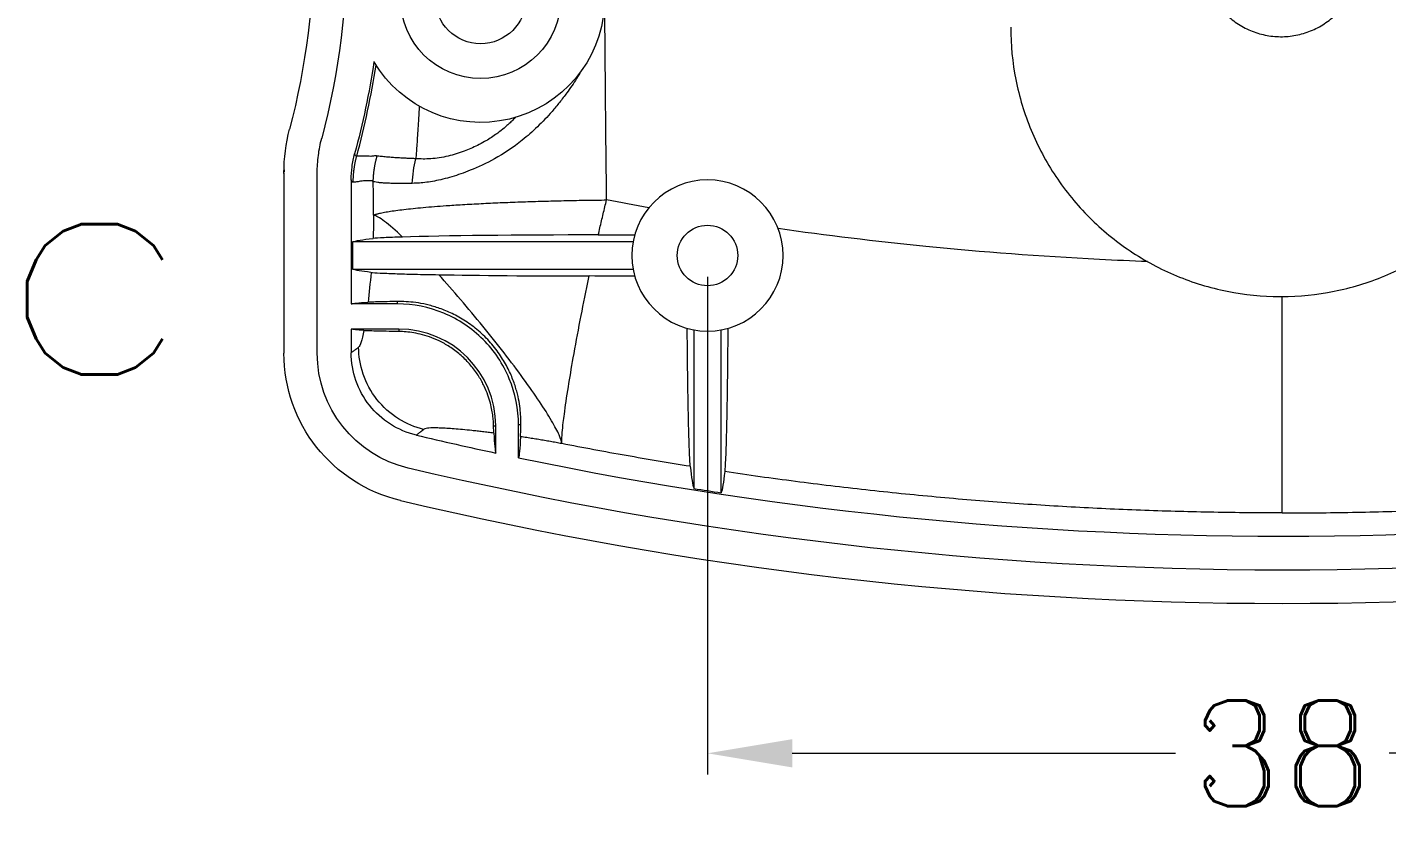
# Model space of a CAD drawing. Header units: millimetres. Extents: x -2408 to -1447, y -915 to -594.
# Drawn here: x -2008.98 to -1964.03, y -872.08 to -845.78 of the extents above; entities that cross this region are included whole.
import ezdxf

# ---------------------------------------------------------------- set-up
doc = ezdxf.new("R2010")
doc.units = ezdxf.units.MM
doc.layers.get('0').update_dxf_attribs({"linetype": 'CONTINUOUS'})
doc.layers.get('Defpoints').update_dxf_attribs({"linetype": 'CONTINUOUS'})
doc.layers.add('4', color=7, linetype='CONTINUOUS', true_color=0xffffff)
doc.styles.add('chinesef', font='simplex.shx', dxfattribs={"bigfont": 'bigfont'})
doc.styles.add('ROMANC', font='romanc.shx', dxfattribs={"bigfont": 'gbcbig.shx'})
doc.dimstyles.new('YanXiu', dxfattribs={"dimtxt": 2.5, "dimasz": 2.2, "dimexe": 0.66, "dimexo": 0.66, "dimgap": 0.66, "dimtad": 0, "dimdsep": 46, "dimtxsty": 'ROMANC', "dimcen": 0, "dimclrd": 256, "dimclre": 131, "dimclrt": 42, "dimazin": 2, "dimtfac": 1, "dimtofl": 0, "dimtmove": 0, "dimatfit": 3, "dimfxl": 0, "dimlwd": 5, "dimlwe": 5, "dimarcsym": 0})

# ---------------------------------------------------------------- blocks, each defined once
blk = doc.blocks.new('*D20')
at = {"color": 131, "lineweight": 5}
for p, q in [((1423.774, 512.97), (1423.774, 496.516)), ((1461.774, 512.97), (1461.774, 496.516))]:
    blk.add_line(p, q, dxfattribs=at)
at = {"lineweight": 5}
for p, q in [((1426.574, 497.215), (1439.241, 497.215)), ((1458.974, 497.215), (1446.307, 497.215))]:
    blk.add_line(p, q, dxfattribs=at)
for points in [[(1426.574, 497.682), (1426.574, 496.749), (1423.774, 497.215)], [(1458.974, 497.682), (1458.974, 496.749), (1461.774, 497.215)]]:
    blk.add_solid(points)
at = {"layer": 'Defpoints', "color": 0}
for p in [(1423.774, 513.67), (1461.774, 513.67), (1461.774, 497.215)]:
    blk.add_point(p, dxfattribs=at)
at = {"color": 42, "insert": (1442.774, 497.215), "char_height": 3.5, "attachment_point": 5, "style": 'ROMANC'}
blk.add_mtext('38', dxfattribs=at)

msp = doc.modelspace()

# ---------------------------------------------------------------- linework, layer by layer
at = {"layer": '4', "color": 7, "linetype": 'Continuous', "lineweight": 5}
for p, q in [((-2000.49, -850.602, 35), (-2000.49, -856.562, 35)), ((-1999.39, -856.562, 35), (-1999.39, -850.602, 35)), ((-1998.268, -850.834, 35), (-1998.268, -854.934, 35)), ((-1988.949, -852.882, 35), (-1998.224, -852.882, 35)), ((-1998.224, -852.882, 35), (-1998.224, -853.782, 35)), ((-1998.224, -853.782, 35), (-1988.949, -853.782, 35)), ((-1967.567, -854.685, 35), (-1967.512, -854.685, 35)), ((-1996.737, -854.934, 35), (-1998.268, -854.934, 35)), ((-1996.737, -854.934, 35), (-1996.737, -854.852, 35)), ((-1996.69, -855.765, 35), (-1998.268, -855.765, 35)), ((-1998.268, -855.765, 35), (-1998.268, -856.546, 35)), ((-1996.69, -855.765, 35), (-1996.69, -855.844, 35)), ((-1986.94, -855.791, 35), (-1986.94, -861.034, 35)), ((-1986.04, -861.174, 35), (-1986.04, -855.791, 35)), ((-1993.561, -858.965, 35), (-1993.49, -858.965, 35)), ((-1993.49, -859.861, 35), (-1993.49, -858.965, 35)), ((-1992.659, -858.934, 35), (-1992.737, -858.934, 35)), ((-1992.737, -860.019, 35), (-1992.737, -858.934, 35))]:
    msp.add_line(p, q, dxfattribs=at)
at = {"layer": '4', "color": 7, "linetype": 'Continuous', "lineweight": 5, "extrusion": (0, 0, -1)}
msp.add_circle((1986.49, -853.332, -35), 2.5, dxfattribs=at)
at = {"layer": '4', "color": 7, "linetype": 'Continuous', "lineweight": 5}
msp.add_circle((-1986.49, -853.332, 35), 1, dxfattribs=at)
at = {"layer": '4', "color": 7, "linetype": 'Continuous', "lineweight": 5, "extrusion": (0, 0, -1)}
for centre, radius, start, end in [((2024.929, -842.77, -35), 25.439, 165.4525, 194.5475), ((2024.929, -842.77, -35), 26.542, 165.4057, 194.5943), ((1993.99, -844.832, -35), 4.1, 38.3071, 329.3205), ((1993.99, -844.832, -35), 2.65, 180, 0), ((1993.99, -844.832, -35), 1.5, 180, 0), ((2024.929, -842.77, -35), 27.726, 188.6176, 195.0511), ((1995.49, -856.562, -35), 5, 283.3214, 0), ((1995.49, -856.562, -35), 3.9, 283.3214, 360), ((1967.49, -738.311, -35), 125.421, 256.6786, 283.3214)]:
    msp.add_arc(centre, radius, start, end, dxfattribs=at)
at = {"layer": '4', "color": 7, "linetype": 'Continuous', "lineweight": 5}
for centre, radius, start, end in [((-1996.69, -858.965, 35), 3.2, 0, 90), ((-1967.49, -738.311, 35), 124.299, 256.68631, 257.92614), ((-1967.49, -738.311, 35), 124.299, 258.28055, 283.31369), ((-1967.49, -738.311, 35), 124.255, 260.99428, 261.41422), ((-1967.49, -738.311, 35), 126.521, 256.6786, 283.3214)]:
    msp.add_arc(centre, radius, start, end, dxfattribs=at)
at = {"layer": '4', "color": 7, "linetype": 'Continuous', "lineweight": 5, "extrusion": (0, 0, -1)}
for centre, ratio, start_param, end_param in [((-1938.823, -852.931, 35), 0.017455, 0.047103, 0.158446), ((-1938.823, -853.733, 35), 0.017455, 6.132373, 6.236083), ((-1938.823, -854.948, 35), 0.008727, 0.026909, 0.139169), ((-1938.823, -855.752, 35), 0.008727, 6.162181, 6.256276)]:
    msp.add_ellipse(centre, major_axis=(-59.467, 0), ratio=ratio, start_param=start_param, end_param=end_param, dxfattribs=at)
at = {"layer": '4', "color": 7, "linetype": 'Continuous', "lineweight": 5}
for centre, major_axis, start_param, end_param in [((-1989.826, -852.787, 35), (7.76, 0), 1.606158, 2.623915), ((-1989.826, -853.877, 35), (-7.569, 0), 0.747993, 1.495297)]:
    msp.add_ellipse(centre, major_axis=major_axis, ratio=0.017452, start_param=start_param, end_param=end_param, dxfattribs=at)
for points, knots in [([(-1966.016, -841.386, 35), (-1965.876, -841.486, 35), (-1965.749, -841.598, 35), (-1965.517, -841.845, 35), (-1965.412, -841.982, 35), (-1965.232, -842.271, 35), (-1965.157, -842.423, 35), (-1965.037, -842.74, 35), (-1964.993, -842.908, 35), (-1964.937, -843.242, 35), (-1964.926, -843.411, 35), (-1964.937, -843.753, 35), (-1964.959, -843.923, 35), (-1965.036, -844.253, 35), (-1965.091, -844.415, 35), (-1965.232, -844.727, 35), (-1965.316, -844.873, 35), (-1965.513, -845.149, 35), (-1965.627, -845.279, 35), (-1965.875, -845.512, 35), (-1966.01, -845.615, 35), (-1966.298, -845.795, 35), (-1966.453, -845.872, 35), (-1966.77, -845.991, 35), (-1966.934, -846.036, 35), (-1967.272, -846.092, 35), (-1967.442, -846.103, 35), (-1967.781, -846.092, 35), (-1967.952, -846.07, 35), (-1968.284, -845.993, 35), (-1968.444, -845.939, 35), (-1968.754, -845.799, 35), (-1968.904, -845.713, 35), (-1969.18, -845.516, 35), (-1969.308, -845.404, 35), (-1969.542, -845.155, 35), (-1969.646, -845.019, 35), (-1969.915, -844.588, 35), (-1970.039, -844.261, 35), (-1970.122, -843.76, 35), (-1970.134, -843.587, 35), (-1970.123, -843.247, 35), (-1970.101, -843.079, 35), (-1970.025, -842.747, 35), (-1969.969, -842.584, 35), (-1969.83, -842.275, 35), (-1969.745, -842.128, 35), (-1969.546, -841.849, 35), (-1969.434, -841.72, 35), (-1969.187, -841.488, 35), (-1969.05, -841.383, 35), (-1968.761, -841.202, 35), (-1968.609, -841.127, 35), (-1968.291, -841.007, 35), (-1968.124, -840.962, 35), (-1967.789, -840.906, 35), (-1967.62, -840.895, 35), (-1967.279, -840.906, 35), (-1967.108, -840.928, 35), (-1966.613, -841.043, 35), (-1966.295, -841.185, 35), (-1966.016, -841.386, 35)], [0, 0, 0, 0, 0.03125, 0.03125, 0.0625, 0.0625, 0.09375, 0.09375, 0.125, 0.125, 0.15625, 0.15625, 0.1875, 0.1875, 0.21875, 0.21875, 0.25, 0.25, 0.28125, 0.28125, 0.3125, 0.3125, 0.34375, 0.34375, 0.375, 0.375, 0.40625, 0.40625, 0.4375, 0.4375, 0.46875, 0.46875, 0.5, 0.5, 0.53125, 0.53125, 0.5625, 0.5625, 0.625, 0.625, 0.65625, 0.65625, 0.6875, 0.6875, 0.71875, 0.71875, 0.75, 0.75, 0.78125, 0.78125, 0.8125, 0.8125, 0.84375, 0.84375, 0.875, 0.875, 0.90625, 0.90625, 0.9375, 0.9375, 1, 1, 1, 1]), ([(-1989.825, -851.495, 35), (-1989.83, -850.988, 35), (-1989.842, -849.974, 35), (-1989.858, -848.38, 35), (-1989.871, -846.857, 35), (-1989.88, -845.841, 35), (-1989.884, -845.406, 35)], [0, 0, 0, 0, 0.249809, 0.499735, 0.785718, 1, 1, 1, 1]), ([(-1976.467, -845.785, 35), (-1976.467, -846.372, 35), (-1976.41, -846.95, 35), (-1976.24, -847.802, 35), (-1976.17, -848.083, 35), (-1976.001, -848.642, 35), (-1975.902, -848.919, 35), (-1975.568, -849.727, 35), (-1975.295, -850.238, 35), (-1974.65, -851.205, 35), (-1974.275, -851.663, 35), (-1973.455, -852.484, 35), (-1973.008, -852.852, 35), (-1972.279, -853.341, 35), (-1972.026, -853.493, 35), (-1971.513, -853.768, 35), (-1970.988, -854.016, 35), (-1970.442, -854.213, 35), (-1969.885, -854.382, 35), (-1969.6, -854.454, 35), (-1968.737, -854.627, 35), (-1968.155, -854.685, 35), (-1967.567, -854.685, 35)], [0, 0, 0, 0, 0.125, 0.125, 0.1875, 0.1875, 0.25, 0.25, 0.375, 0.375, 0.5, 0.5, 0.625, 0.625, 0.6875, 0.6875, 0.75, 0.8125, 0.8125, 0.875, 0.875, 1, 1, 1, 1]), ([(-1967.512, -854.685, 35), (-1966.924, -854.685, 35), (-1966.346, -854.627, 35), (-1965.493, -854.457, 35), (-1965.211, -854.387, 35), (-1964.651, -854.217, 35), (-1964.373, -854.118, 35), (-1963.565, -853.783, 35), (-1963.054, -853.509, 35), (-1962.087, -852.864, 35), (-1961.629, -852.488, 35), (-1960.809, -851.667, 35), (-1960.44, -851.22, 35), (-1959.953, -850.491, 35), (-1959.801, -850.238, 35), (-1959.527, -849.725, 35), (-1959.279, -849.201, 35), (-1959.083, -848.656, 35), (-1958.914, -848.099, 35), (-1958.842, -847.814, 35), (-1958.67, -846.953, 35), (-1958.612, -846.372, 35), (-1958.612, -845.785, 35)], [0, 0, 0, 0, 0.125, 0.125, 0.1875, 0.1875, 0.25, 0.25, 0.375, 0.375, 0.5, 0.5, 0.625, 0.625, 0.6875, 0.6875, 0.75, 0.8125, 0.8125, 0.875, 0.875, 1, 1, 1, 1]), ([(-1990.673, -847.242, 35), (-1990.721, -847.323, 35), (-1990.818, -847.485, 35), (-1990.975, -847.723, 35), (-1991.16, -847.986, 35), (-1991.377, -848.27, 35), (-1991.695, -848.652, 35), (-1992.1, -849.08, 35), (-1992.727, -849.635, 35), (-1993.485, -850.14, 35), (-1994.283, -850.51, 35), (-1994.95, -850.743, 35), (-1995.425, -850.858, 35), (-1995.774, -850.914, 35), (-1996.02, -850.94, 35), (-1996.172, -850.944, 35), (-1996.248, -850.947, 35)], [0, 0, 0, 0, 0.035466, 0.071147, 0.107097, 0.156652, 0.205509, 0.294776, 0.379999, 0.527339, 0.652935, 0.752868, 0.85374, 0.901725, 0.950472, 1, 1, 1, 1]), ([(-1996.017, -848.396, 35), (-1996.025, -848.526, 35), (-1996.039, -848.775, 35), (-1996.061, -849.125, 35), (-1996.081, -849.434, 35), (-1996.099, -849.703, 35), (-1996.115, -849.931, 35), (-1996.125, -850.07, 35), (-1996.129, -850.133, 35)], [0, 0, 0, 0, 0.222557, 0.42292, 0.600946, 0.756524, 0.889568, 1, 1, 1, 1]), ([(-1992.839, -848.767, 35), (-1992.879, -848.808, 35), (-1992.955, -848.885, 35), (-1993.066, -848.99, 35), (-1993.196, -849.106, 35), (-1993.336, -849.221, 35), (-1993.565, -849.39, 35), (-1993.813, -849.547, 35), (-1994.161, -849.73, 35), (-1994.57, -849.903, 35), (-1994.994, -850.034, 35), (-1995.358, -850.106, 35), (-1995.635, -850.137, 35), (-1995.894, -850.147, 35), (-1996.051, -850.137, 35), (-1996.129, -850.133, 35)], [0, 0, 0, 0, 0.038276, 0.072533, 0.102852, 0.15649, 0.197345, 0.300728, 0.365514, 0.488033, 0.642613, 0.733357, 0.823027, 0.911888, 1, 1, 1, 1]), ([(-1999.39, -850.602, 35), (-1999.39, -850.409, 35), (-1999.365, -850.024, 35), (-1999.292, -849.644, 35), (-1999.243, -849.458, 35)], [0, 0, 0, 0, 0.499683, 1, 1, 1, 1]), ([(-1997.411, -850.045, 35), (-1997.426, -850.043, 35), (-1997.458, -850.038, 35), (-1997.506, -850.041, 35), (-1997.563, -850.051, 35), (-1997.634, -850.055, 35), (-1997.718, -850.051, 35), (-1997.812, -850.048, 35), (-1997.909, -850.052, 35), (-1997.988, -850.051, 35), (-1998.047, -850.05, 35), (-1998.073, -850.049, 35), (-1998.086, -850.049, 35)], [0, 0, 0, 0, 0.038467, 0.085363, 0.139735, 0.217789, 0.326823, 0.444419, 0.599838, 0.778089, 0.895146, 1, 1, 1, 1]), ([(-1996.129, -850.133, 35), (-1996.174, -850.131, 35), (-1996.264, -850.127, 35), (-1996.39, -850.121, 35), (-1996.511, -850.116, 35), (-1996.659, -850.109, 35), (-1996.824, -850.099, 35), (-1996.978, -850.087, 35), (-1997.098, -850.077, 35), (-1997.193, -850.067, 35), (-1997.277, -850.057, 35), (-1997.352, -850.053, 35), (-1997.392, -850.048, 35), (-1997.411, -850.045, 35)], [0, 0, 0, 0, 0.07125, 0.142315, 0.213205, 0.283936, 0.418769, 0.548015, 0.638282, 0.728427, 0.818873, 0.910418, 1, 1, 1, 1]), ([(-1997.539, -850.885, 35), (-1997.547, -850.88, 35), (-1997.564, -850.868, 35), (-1997.59, -850.861, 35), (-1997.62, -850.86, 35), (-1997.667, -850.863, 35), (-1997.735, -850.868, 35), (-1997.822, -850.865, 35), (-1997.916, -850.87, 35), (-1998.024, -850.889, 35), (-1998.125, -850.905, 35), (-1998.176, -850.91, 35), (-1998.2, -850.912, 35)], [0, 0, 0, 0, 0.025063, 0.052811, 0.080906, 0.121379, 0.207676, 0.313231, 0.439544, 0.5891, 0.811197, 1, 1, 1, 1]), ([(-1996.248, -850.947, 35), (-1996.295, -850.947, 35), (-1996.384, -850.948, 35), (-1996.501, -850.948, 35), (-1996.601, -850.949, 35), (-1996.683, -850.949, 35), (-1996.807, -850.949, 35), (-1996.961, -850.947, 35), (-1997.13, -850.942, 35), (-1997.272, -850.932, 35), (-1997.389, -850.918, 35), (-1997.479, -850.903, 35), (-1997.521, -850.89, 35), (-1997.539, -850.885, 35)], [0, 0, 0, 0, 0.071551, 0.135265, 0.19121, 0.239463, 0.280097, 0.417553, 0.545278, 0.661624, 0.786691, 0.908738, 1, 1, 1, 1]), ([(-1990.1, -852.651, 35), (-1990.082, -852.574, 35), (-1990.047, -852.419, 35), (-1989.993, -852.187, 35), (-1989.938, -851.956, 35), (-1989.882, -851.725, 35), (-1989.844, -851.572, 35), (-1989.825, -851.495, 35)], [0, 0, 0, 0, 0.201183, 0.401657, 0.601535, 0.80094, 1, 1, 1, 1]), ([(-1996.57, -852.722, 35), (-1996.803, -852.499, 35), (-1997.004, -852.323, 35), (-1997.326, -852.082, 35), (-1997.447, -852.015, 35), (-1997.526, -851.995, 35)], [0, 0, 0, 0, 0.5, 0.5, 1, 1, 1, 1]), ([(-1971.943, -853.534, 35), (-1972.478, -853.514, 35), (-1974.986, -853.403, 35), (-1979.126, -853.086, 35), (-1982.568, -852.667, 35), (-1984.154, -852.442, 35)], [0, 0, 0, 0, 0.123952, 0.585968, 1, 1, 1, 1]), ([(-1996.571, -852.72, 35), (-1996.812, -852.727, 35), (-1997.015, -852.735, 35), (-1997.343, -852.751, 35), (-1997.468, -852.759, 35), (-1997.545, -852.767, 35)], [0, 0, 0, 0, 0.5, 0.5, 1, 1, 1, 1]), ([(-1997.613, -853.889, 35), (-1997.55, -853.897, 35), (-1997.448, -853.904, 35), (-1997.18, -853.917, 35), (-1997.013, -853.924, 35), (-1996.626, -853.937, 35), (-1996.407, -853.944, 35), (-1995.925, -853.956, 35), (-1995.662, -853.961, 35), (-1995.374, -853.967, 35)], [0, 0, 0, 0, 0.25, 0.25, 0.5, 0.5, 0.75, 0.75, 1, 1, 1, 1]), ([(-1991.31, -859.55, 35), (-1991.309, -859.487, 35), (-1991.337, -859.391, 35), (-1991.449, -859.137, 35), (-1991.534, -858.979, 35), (-1991.754, -858.606, 35), (-1991.889, -858.392, 35), (-1992.204, -857.923, 35), (-1992.383, -857.667, 35), (-1992.972, -856.858, 35), (-1993.434, -856.26, 35), (-1994.401, -855.073, 35), (-1994.905, -854.485, 35), (-1995.374, -853.966, 35)], [0, 0, 0, 0, 0.125, 0.125, 0.25, 0.25, 0.375, 0.375, 0.5, 0.5, 0.75, 0.75, 1, 1, 1, 1]), ([(-1991.31, -859.55, 35), (-1991.31, -859.537, 35), (-1991.309, -859.509, 35), (-1991.307, -859.454, 35), (-1991.304, -859.384, 35), (-1991.299, -859.295, 35), (-1991.288, -859.133, 35), (-1991.265, -858.899, 35), (-1991.203, -858.429, 35), (-1991.106, -857.749, 35), (-1990.925, -856.694, 35), (-1990.711, -855.528, 35), (-1990.519, -854.585, 35), (-1990.412, -854.082, 35), (-1990.397, -854.008, 35)], [0, 0, 0, 0, 0.026333, 0.055771, 0.088315, 0.123958, 0.162686, 0.260007, 0.325408, 0.500275, 0.650127, 0.819411, 0.973555, 1, 1, 1, 1]), ([(-1996.737, -854.852, 35), (-1996.982, -854.856, 35), (-1997.188, -854.86, 35), (-1997.436, -854.866, 35), (-1997.508, -854.868, 35), (-1997.628, -854.872, 35), (-1997.677, -854.874, 35), (-1997.712, -854.876, 35)], [0, 0, 0, 0, 0.5, 0.5, 0.75, 0.75, 1, 1, 1, 1]), ([(-1992.659, -858.934, 35), (-1992.655, -858.8, 35), (-1992.659, -858.641, 35), (-1992.687, -858.364, 35), (-1992.701, -858.266, 35), (-1992.739, -858.053, 35), (-1992.764, -857.938, 35), (-1992.83, -857.697, 35), (-1992.871, -857.57, 35), (-1992.973, -857.304, 35), (-1993.035, -857.164, 35), (-1993.183, -856.88, 35), (-1993.269, -856.735, 35), (-1993.471, -856.443, 35), (-1993.583, -856.301, 35), (-1993.834, -856.026, 35), (-1993.97, -855.897, 35), (-1994.253, -855.663, 35), (-1994.401, -855.556, 35), (-1994.693, -855.373, 35), (-1994.84, -855.294, 35), (-1995.124, -855.162, 35), (-1995.262, -855.107, 35), (-1995.529, -855.017, 35), (-1995.658, -854.981, 35), (-1995.904, -854.925, 35), (-1996.021, -854.904, 35), (-1996.354, -854.858, 35), (-1996.556, -854.849, 35), (-1996.737, -854.852, 35)], [0, 0, 0, 0, 0.125, 0.125, 0.1875, 0.1875, 0.25, 0.25, 0.3125, 0.3125, 0.375, 0.375, 0.4375, 0.4375, 0.5, 0.5, 0.5625, 0.5625, 0.625, 0.625, 0.6875, 0.6875, 0.75, 0.75, 0.8125, 0.8125, 0.875, 0.875, 1, 1, 1, 1]), ([(-1992.737, -858.934, 35), (-1992.737, -858.41, 35), (-1992.841, -857.887, 35), (-1993.242, -856.92, 35), (-1993.539, -856.476, 35), (-1994.279, -855.736, 35), (-1994.722, -855.439, 35), (-1995.69, -855.039, 35), (-1996.213, -854.934, 35), (-1996.737, -854.934, 35)], [0, 0, 0, 0, 0.25, 0.25, 0.5, 0.5, 0.75, 0.75, 1, 1, 1, 1]), ([(-1996.69, -855.844, 35), (-1996.998, -855.839, 35), (-1997.253, -855.834, 35), (-1997.547, -855.827, 35), (-1997.63, -855.825, 35), (-1997.765, -855.819, 35), (-1997.815, -855.817, 35), (-1997.852, -855.814, 35)], [0, 0, 0, 0, 0.5, 0.5, 0.75, 0.75, 1, 1, 1, 1]), ([(-1993.561, -858.965, 35), (-1993.563, -858.876, 35), (-1993.569, -858.77, 35), (-1993.6, -858.519, 35), (-1993.625, -858.374, 35), (-1993.69, -858.125, 35), (-1993.717, -858.037, 35), (-1993.784, -857.85, 35), (-1993.824, -857.751, 35), (-1993.922, -857.546, 35), (-1993.979, -857.441, 35), (-1994.116, -857.221, 35), (-1994.197, -857.107, 35), (-1994.378, -856.887, 35), (-1994.481, -856.778, 35), (-1994.697, -856.58, 35), (-1994.813, -856.487, 35), (-1995.044, -856.327, 35), (-1995.161, -856.258, 35), (-1995.387, -856.14, 35), (-1995.497, -856.092, 35), (-1995.711, -856.011, 35), (-1995.814, -855.978, 35), (-1996.011, -855.925, 35), (-1996.104, -855.905, 35), (-1996.374, -855.859, 35), (-1996.54, -855.846, 35), (-1996.69, -855.844, 35)], [0, 0, 0, 0, 0.125, 0.125, 0.25, 0.25, 0.3125, 0.3125, 0.375, 0.375, 0.4375, 0.4375, 0.5, 0.5, 0.5625, 0.5625, 0.625, 0.625, 0.6875, 0.6875, 0.75, 0.75, 0.8125, 0.8125, 0.875, 0.875, 1, 1, 1, 1]), ([(-1987.058, -860.3, 35), (-1987.069, -860.194, 35), (-1987.079, -860.012, 35), (-1987.095, -859.621, 35), (-1987.1, -859.471, 35), (-1987.11, -859.14, 35), (-1987.114, -858.957, 35), (-1987.123, -858.558, 35), (-1987.127, -858.343, 35), (-1987.135, -857.889, 35), (-1987.139, -857.648, 35), (-1987.146, -857.142, 35), (-1987.149, -856.875, 35), (-1987.155, -856.319, 35), (-1987.157, -856.034, 35), (-1987.16, -855.741, 35)], [0, 0, 0, 0, 0.25, 0.25, 0.375, 0.375, 0.5, 0.5, 0.625, 0.625, 0.75, 0.75, 0.875, 0.875, 1, 1, 1, 1]), ([(-1985.818, -855.74, 35), (-1985.82, -856.048, 35), (-1985.823, -856.347, 35), (-1985.828, -856.92, 35), (-1985.832, -857.196, 35), (-1985.838, -857.724, 35), (-1985.842, -857.979, 35), (-1985.85, -858.456, 35), (-1985.859, -858.899, 35), (-1985.868, -859.277, 35), (-1985.878, -859.622, 35), (-1985.883, -859.777, 35), (-1985.899, -860.179, 35), (-1985.91, -860.368, 35), (-1985.922, -860.475, 35)], [0, 0, 0, 0, 0.125, 0.125, 0.25, 0.25, 0.375, 0.375, 0.5, 0.625, 0.625, 0.75, 0.75, 1, 1, 1, 1]), ([(-1998.268, -856.546, 35), (-1998.261, -856.541, 35), (-1998.248, -856.531, 35), (-1998.218, -856.508, 35), (-1998.181, -856.48, 35), (-1998.136, -856.447, 35), (-1998.085, -856.408, 35), (-1998.044, -856.377, 35), (-1998.023, -856.361, 35)], [0, 0, 0, 0, 0.166689, 0.333352, 0.500003, 0.666654, 0.833315, 1, 1, 1, 1]), ([(-1996.114, -859.27, 35), (-1996.42, -859.197, 35), (-1996.707, -859.076, 35), (-1997.238, -858.738, 35), (-1997.469, -858.53, 35), (-1997.86, -858.036, 35), (-1998.009, -857.763, 35), (-1998.216, -857.169, 35), (-1998.268, -856.861, 35), (-1998.268, -856.546, 35)], [0, 0, 0, 0, 0.25, 0.25, 0.5, 0.5, 0.75, 0.75, 1, 1, 1, 1]), ([(-1995.877, -859.078, 35), (-1996.157, -859.01, 35), (-1996.441, -858.893, 35), (-1996.972, -858.559, 35), (-1997.217, -858.342, 35), (-1997.617, -857.835, 35), (-1997.772, -857.546, 35), (-1997.974, -856.953, 35), (-1998.022, -856.649, 35), (-1998.023, -856.361, 35)], [0, 0, 0, 0, 0.25, 0.25, 0.5, 0.5, 0.75, 0.75, 1, 1, 1, 1]), ([(-1996.114, -859.27, 35), (-1996.107, -859.265, 35), (-1996.094, -859.254, 35), (-1996.066, -859.231, 35), (-1996.03, -859.202, 35), (-1995.987, -859.167, 35), (-1995.937, -859.126, 35), (-1995.897, -859.094, 35), (-1995.877, -859.078, 35)], [0, 0, 0, 0, 0.164073, 0.329184, 0.495332, 0.662517, 0.83074, 1, 1, 1, 1]), ([(-1993.552, -859.202, 35), (-1993.615, -859.194, 35), (-1993.742, -859.179, 35), (-1993.926, -859.157, 35), (-1994.107, -859.137, 35), (-1994.331, -859.113, 35), (-1994.587, -859.088, 35), (-1994.864, -859.064, 35), (-1995.107, -859.046, 35), (-1995.318, -859.034, 35), (-1995.497, -859.03, 35), (-1995.643, -859.031, 35), (-1995.755, -859.04, 35), (-1995.837, -859.055, 35), (-1995.864, -859.07, 35), (-1995.877, -859.078, 35)], [0, 0, 0, 0, 0.054316, 0.108719, 0.16329, 0.218114, 0.317969, 0.413148, 0.504157, 0.591578, 0.676063, 0.758342, 0.8392, 0.919469, 1, 1, 1, 1]), ([(-1991.31, -859.55, 35), (-1991.372, -859.538, 35), (-1991.497, -859.515, 35), (-1991.686, -859.481, 35), (-1991.877, -859.447, 35), (-1992.072, -859.415, 35), (-1992.269, -859.383, 35), (-1992.47, -859.352, 35), (-1992.603, -859.332, 35), (-1992.67, -859.322, 35)], [0, 0, 0, 0, 0.13349, 0.269508, 0.408434, 0.550626, 0.696415, 0.846111, 1, 1, 1, 1]), ([(-1987.058, -860.3, 35), (-1987.412, -860.243, 35), (-1988.12, -860.129, 35), (-1989.183, -859.946, 35), (-1990.247, -859.754, 35), (-1990.955, -859.618, 35), (-1991.31, -859.55, 35)], [0, 0, 0, 0, 0.249011, 0.498682, 0.749011, 1, 1, 1, 1]), ([(-1967.49, -861.841, 35), (-1967.867, -861.84, 35), (-1968.621, -861.838, 35), (-1969.755, -861.822, 35), (-1970.892, -861.797, 35), (-1972.032, -861.761, 35), (-1973.175, -861.714, 35), (-1974.321, -861.656, 35), (-1975.47, -861.588, 35), (-1976.622, -861.509, 35), (-1977.776, -861.419, 35), (-1978.933, -861.318, 35), (-1980.093, -861.206, 35), (-1981.255, -861.083, 35), (-1982.419, -860.949, 35), (-1983.585, -860.803, 35), (-1984.753, -860.646, 35), (-1985.532, -860.532, 35), (-1985.922, -860.475, 35)], [0, 0, 0, 0, 0.061099, 0.122384, 0.183855, 0.245513, 0.307358, 0.36939, 0.431608, 0.494014, 0.556606, 0.619386, 0.682353, 0.745507, 0.808849, 0.872378, 0.936095, 1, 1, 1, 1]), ([(-1967.49, -861.841, 35), (-1967.104, -861.84, 35), (-1966.332, -861.838, 35), (-1965.174, -861.822, 35), (-1964.017, -861.795, 35), (-1962.86, -861.757, 35), (-1961.704, -861.709, 35), (-1960.549, -861.65, 35), (-1959.394, -861.581, 35), (-1958.241, -861.5, 35), (-1957.088, -861.41, 35), (-1955.937, -861.308, 35), (-1954.787, -861.196, 35), (-1953.638, -861.073, 35), (-1952.49, -860.94, 35), (-1951.345, -860.796, 35), (-1950.2, -860.642, 35), (-1949.439, -860.531, 35), (-1949.058, -860.475, 35)], [0, 0, 0, 0, 0.062596, 0.125181, 0.187753, 0.250313, 0.312859, 0.375391, 0.43791, 0.500415, 0.562908, 0.625387, 0.687855, 0.750309, 0.812751, 0.87518, 0.937596, 1, 1, 1, 1])]:
    msp.add_open_spline(points, degree=3, knots=knots, dxfattribs=at)
for points, degree in [([(-1998.086, -850.049, 35), (-1997.817, -849.059, 35), (-1997.603, -848.053, 35), (-1997.446, -847.039, 35)], 3), ([(-2000.49, -850.602, 35), (-2000.49, -850.115, 35), (-2000.428, -849.631, 35), (-2000.305, -849.16, 35)], 3), ([(-1998.268, -850.834, 35), (-1998.268, -850.687, 35), (-1998.249, -850.397, 35), (-1998.192, -850.111, 35), (-1998.154, -849.97, 35)], 3), ([(-1998.086, -850.049, 35), (-1998.116, -850.05, 35), (-1998.139, -850.023, 35), (-1998.154, -849.97, 35)], 3), ([(-1996.248, -850.947, 35), (-1996.237, -850.672, 35), (-1996.197, -850.397, 35), (-1996.129, -850.133, 35)], 3), ([(-2000.49, -850.625, 35), (-2000.49, -850.617, 35), (-2000.49, -850.61, 35), (-2000.49, -850.602, 35)], 3), ([(-2000.487, -850.497, 35), (-2000.488, -850.568, 35)], 1), ([(-1998.2, -850.912, 35), (-1998.215, -850.913, 35), (-1998.242, -850.9, 35), (-1998.261, -850.861, 35), (-1998.268, -850.834, 35)], 3), ([(-1997.526, -851.995, 35), (-1997.53, -851.625, 35), (-1997.534, -851.255, 35), (-1997.539, -850.885, 35)], 3), ([(-1988.429, -851.755, 35), (-1988.898, -851.67, 35), (-1989.364, -851.584, 35), (-1989.825, -851.495, 35)], 3), ([(-1997.526, -851.995, 35), (-1997.528, -852.251, 35), (-1997.534, -852.51, 35), (-1997.545, -852.767, 35)], 3), ([(-1990.1, -852.651, 35), (-1989.698, -852.651, 35), (-1989.297, -852.651, 35), (-1988.895, -852.651, 35)], 3), ([(-1997.613, -853.89, 35), (-1997.641, -854.24, 35), (-1997.675, -854.574, 35), (-1997.711, -854.877, 35)], 3), ([(-1988.896, -854.01, 35), (-1989.396, -854.01, 35), (-1989.897, -854.009, 35), (-1990.397, -854.009, 35)], 3), ([(-1997.852, -855.814, 35), (-1997.913, -856.126, 35), (-1997.973, -856.323, 35), (-1998.023, -856.361, 35)], 3), ([(-1993.552, -859.197, 35), (-1993.555, -859.145, 35), (-1993.558, -859.067, 35), (-1993.561, -858.965, 35)], 3), ([(-1993.552, -859.202, 35), (-1993.532, -859.57, 35), (-1993.511, -859.79, 35), (-1993.49, -859.861, 35)], 3), ([(-1992.671, -859.322, 35), (-1992.693, -859.721, 35), (-1992.715, -859.954, 35), (-1992.737, -860.019, 35)], 3), ([(-1992.671, -859.319, 35), (-1992.667, -859.242, 35), (-1992.663, -859.112, 35), (-1992.659, -858.934, 35)], 3), ([(-1987.058, -860.3, 35), (-1987.019, -860.675, 35), (-1986.979, -860.92, 35), (-1986.94, -861.034, 35)], 3), ([(-1985.922, -860.475, 35), (-1985.961, -860.836, 35), (-1986, -861.071, 35), (-1986.04, -861.174, 35)], 3)]:
    msp.add_open_spline(points, degree=degree, dxfattribs=at)
for points, weights in [([(-1998.2, -850.912, 35), (-1998.2, -850.62, 35), (-1998.162, -850.331, 35), (-1998.086, -850.049, 35)], [1.00438131079, 0.998536736073, 0.998539564438, 1.00438979589]), ([(-1997.539, -850.885, 35), (-1997.533, -850.601, 35), (-1997.49, -850.32, 35), (-1997.411, -850.045, 35)], [1.0043944448, 0.998647259175, 0.998537328785, 1.00406465363]), ([(-1997.526, -851.995, 35), (-1996.885, -851.734, 35), (-1993.827, -851.536, 35), (-1989.825, -851.495, 35)], [1.13052244712, 0.953200526346, 0.956554789711, 1.14058523722]), ([(-1967.49, -861.841, 35), (-1967.49, -861.235, 35), (-1967.49, -858.478, 35), (-1967.49, -854.685, 35)], [1.14935547142, 0.969986204361, 0.952177811134, 1.09593029173])]:
    msp.add_rational_spline(points, weights, degree=3, dxfattribs=at)

# ---------------------------------------------------------------- texts
at = {"layer": '4', "color": 7, "linetype": 'Continuous', "lineweight": 5, "insert": (-2009.874, -857.27, 35), "char_height": 4.97512, "attachment_point": 7, "line_spacing_factor": 0.903614, "style": 'chinesef'}
msp.add_mtext('\\W01.400;C ', dxfattribs=at)

# ---------------------------------------------------------------- dimensions: what is measured, and where the dimension line sits
dim = msp.add_linear_dim(base=(-1948.49, -869.787, 35), p1=(-1986.49, -853.332, 35), p2=(-1948.49, -853.332, 35), dimstyle='YanXiu', override={"dimtxt": 3.5, "dimasz": 2.8, "dimexe": 0.69965, "dimexo": 0.69965, "dimgap": 0.69965})
dim.commit()
dim.dimension.update_dxf_attribs({"geometry": '*D20', "text_midpoint": (-1967.49, -869.787, 35), "insert": (-3410.264, -1367.002)})

doc.saveas('drawing.dxf')
